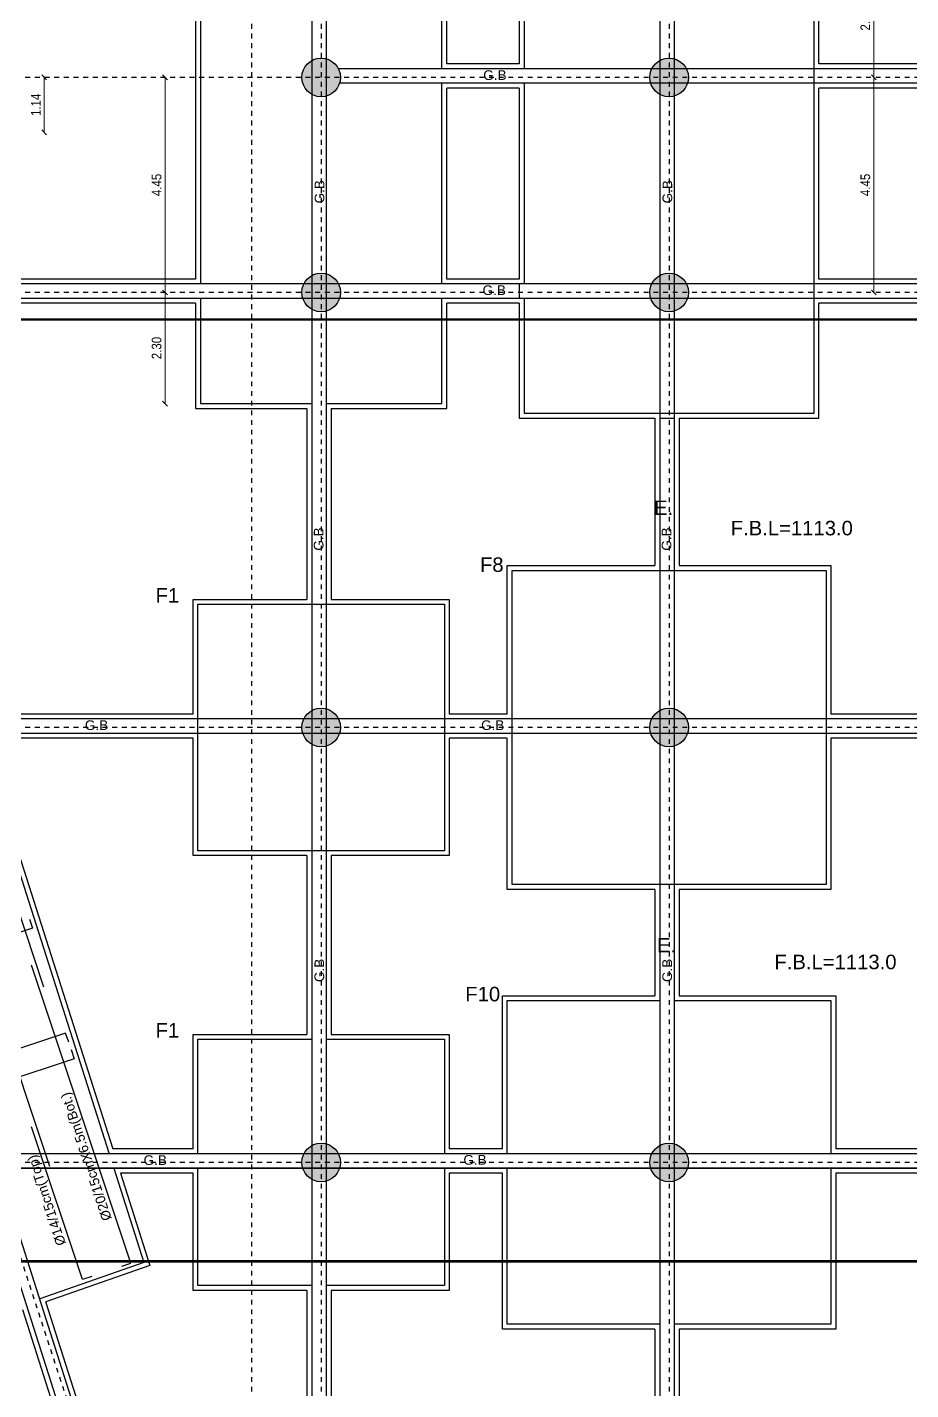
# Model space of a CAD drawing. Header units: metres. Extents: x -55 to 193, y -43 to 92.
# Drawn here: x -22.38 to -4.1, y 16.8 to 44.99 of the extents above; entities that cross this region are included whole.
import ezdxf
from ezdxf.enums import TextEntityAlignment as Align

# ---------------------------------------------------------------- set-up
doc = ezdxf.new("R2010")
doc.units = ezdxf.units.M
doc.header["$MEASUREMENT"] = 0
for name, pattern in [('1080-B01-GX-ZN$0$( Hidden )', [0.375, 0.25, -0.125]), ('CENTER', [50.8, 31.75, -6.35, 6.35, -6.35]), ('F.B COLUMN & AXIS$0$DASHDOT', [25.4, 12.7, -6.35, 0, -6.35])]:
    doc.linetypes.add(name, pattern=pattern)
for name, color, linetype in [('$AUDIT_BAD_LAYER1', 7, 'Continuous'), ('A-AX-AXIS LINE', 9, 'CENTER'), ('A-G-XREF LOCKED', 7, 'Continuous'), ('S-BLINDING LINE', 1, 'Continuous'), ('S-CONCRETE PLANS', 4, 'Continuous'), ('S-S-COLUMN', 60, 'Continuous'), ('S-S-COLUMN HATCH', 250, 'Continuous'), ('S-Steel', 3, 'Continuous'), ('S-TEXT- BEAMS', 7, 'Continuous'), ('S-Text-Col.', 7, 'Continuous')]:
    doc.layers.add(name, color=color, linetype=linetype)
doc.layers.add('1080-B01-GX-ZN$0$ZONES', color=24, linetype='Continuous', true_color=0xad2b00)
doc.layers.add('S-DIMENSIONS', color=134, linetype='Continuous', lineweight=13)
doc.layers.add('S-TEXT-STEEL', color=255, linetype='Continuous', lineweight=15)
doc.styles.add('ARIAL', font='arial.ttf')
doc.styles.add('Site 1-200 (m)', font='arial.ttf', dxfattribs={"width": 0.85, "height": 0.2})
doc.styles.get("Standard").update_dxf_attribs({"font": 'arial.ttf'})
doc.dimstyles.new('FC 1-100 (m)', dxfattribs={"dimtxt": 0.2, "dimasz": 0.1, "dimexe": 0.144, "dimexo": 0.144, "dimgap": 0.072, "dimtad": 1, "dimzin": 1, "dimdsep": 46, "dimtxsty": 'Site 1-200 (m)', "dimblk": 'OBLIQUE', "dimcen": 90, "dimse1": 1, "dimse2": 1, "dimclrd": 256, "dimclrt": 256, "dimadec": 3, "dimazin": 0, "dimtfac": 1, "dimtix": 1, "dimtmove": 2, "dimatfit": 3, "dimfxl": 0.144, "dimtolj": 1, "dimlwd": -1, "dimarcsym": 0})

# ---------------------------------------------------------------- blocks, each defined once
blk = doc.blocks.new('1086-B1-AX-BS2')
at = {"layer": 'A-AX-AXIS LINE', "linetype": 'F.B COLUMN & AXIS$0$DASHDOT', "ltscale": 0.05}
for p, q in [((-38063, 67057, 0), (-12920, -9832, 0)), ((-17743, 67057), (-17743, -9832)), ((-16298, 67057), (-16298, -9832)), ((-9098, 67057), (-9098, -9832)), ((13678, 43949), (-51502, 43949)), ((13678, 39499), (-51502, 39499)), ((13678, 30499), (-51502, 30499)), ((13678, 21499), (-51502, 21499))]:
    blk.add_line(p, q, dxfattribs=at)
blk = doc.blocks.new('1086-B1-X-COBS2')
at = {"layer": 'S-S-COLUMN HATCH'}
h = blk.add_hatch(color=256, dxfattribs=at)
h.dxf.hatch_style = 1
edge = h.paths.add_edge_path()
edge.add_arc((-16.298, 43.949), 0.4, 0, 360)
h = blk.add_hatch(color=256, dxfattribs=at)
h.dxf.hatch_style = 1
edge = h.paths.add_edge_path()
edge.add_arc((-9.098, 43.949), 0.4, 0, 360)
h = blk.add_hatch(color=256, dxfattribs=at)
h.dxf.hatch_style = 1
edge = h.paths.add_edge_path()
edge.add_arc((-16.298, 39.499), 0.4, 0, 360)
h = blk.add_hatch(color=256, dxfattribs=at)
h.dxf.hatch_style = 1
edge = h.paths.add_edge_path()
edge.add_arc((-9.098, 39.499), 0.4, 0, 360)
h = blk.add_hatch(color=256, dxfattribs=at)
h.dxf.hatch_style = 1
edge = h.paths.add_edge_path()
edge.add_arc((-16.298, 30.499), 0.4, 0, 360)
h = blk.add_hatch(color=256, dxfattribs=at)
h.dxf.hatch_style = 1
edge = h.paths.add_edge_path()
edge.add_arc((-9.098, 30.499), 0.4, 0, 360)
h = blk.add_hatch(color=256, dxfattribs=at)
h.dxf.hatch_style = 1
edge = h.paths.add_edge_path()
edge.add_arc((-16.298, 21.499), 0.4, 0, 360)
h = blk.add_hatch(color=256, dxfattribs=at)
h.dxf.hatch_style = 1
edge = h.paths.add_edge_path()
edge.add_arc((-9.098, 21.499), 0.4, 0, 360)
at = {"layer": 'S-S-COLUMN'}
for centre in [(-16.298, 43.949), (-9.098, 43.949), (-16.298, 39.499), (-9.098, 39.499), (-16.298, 30.499), (-9.098, 30.499), (-16.298, 21.499), (-9.098, 21.499)]:
    blk.add_circle(centre, 0.4, dxfattribs=at)
at = {"layer": 'A-G-XREF LOCKED', "xscale": 0.001, "yscale": 0.001, "zscale": 0.001}
blk.add_blockref('1086-B1-AX-BS2', (0, 0), dxfattribs=at)
blk = doc.blocks.new('1086-B1-AX-BS1')
at = {"layer": 'A-AX-AXIS LINE', "linetype": 'F.B COLUMN & AXIS$0$DASHDOT', "ltscale": 0.05}
for p, q in [((-17743, 67057), (-17743, -9832)), ((-16298, 67057), (-16298, -9832)), ((-9098, 67057), (-9098, -9832)), ((29078, 43949), (-51502, 43949)), ((29078, 39499), (-51502, 39499)), ((29078, 30499), (-51502, 30499)), ((29078, 21499), (-51502, 21499))]:
    blk.add_line(p, q, dxfattribs=at)
blk = doc.blocks.new('1086-B1-X-COBS1')
at = {"layer": 'S-S-COLUMN HATCH'}
h = blk.add_hatch(color=256, dxfattribs=at)
h.dxf.hatch_style = 1
edge = h.paths.add_edge_path()
edge.add_arc((-16.298, 43.949), 0.4, 0, 360)
h = blk.add_hatch(color=256, dxfattribs=at)
h.dxf.hatch_style = 1
edge = h.paths.add_edge_path()
edge.add_arc((-9.098, 43.949), 0.4, 0, 360)
h = blk.add_hatch(color=256, dxfattribs=at)
h.dxf.hatch_style = 1
edge = h.paths.add_edge_path()
edge.add_arc((-16.298, 39.499), 0.4, 0, 360)
h = blk.add_hatch(color=256, dxfattribs=at)
h.dxf.hatch_style = 1
edge = h.paths.add_edge_path()
edge.add_arc((-9.098, 39.499), 0.4, 0, 360)
h = blk.add_hatch(color=256, dxfattribs=at)
h.dxf.hatch_style = 1
edge = h.paths.add_edge_path()
edge.add_arc((-16.298, 30.499), 0.4, 0, 360)
h = blk.add_hatch(color=256, dxfattribs=at)
h.dxf.hatch_style = 1
edge = h.paths.add_edge_path()
edge.add_arc((-9.098, 30.499), 0.4, 0, 360)
h = blk.add_hatch(color=256, dxfattribs=at)
h.dxf.hatch_style = 1
edge = h.paths.add_edge_path()
edge.add_arc((-16.298, 21.499), 0.4, 0, 360)
h = blk.add_hatch(color=256, dxfattribs=at)
h.dxf.hatch_style = 1
edge = h.paths.add_edge_path()
edge.add_arc((-16.298, 21.499), 0.4, 0, 360)
h = blk.add_hatch(color=256, dxfattribs=at)
h.dxf.hatch_style = 1
edge = h.paths.add_edge_path()
edge.add_arc((-9.098, 21.499), 0.4, 0, 360)
at = {"layer": 'S-S-COLUMN'}
for centre in [(-16.298, 43.949), (-9.098, 43.949), (-16.298, 39.499), (-9.098, 39.499), (-16.298, 30.499), (-9.098, 30.499), (-16.298, 21.499), (-16.298, 21.499), (-9.098, 21.499)]:
    blk.add_circle(centre, 0.4, dxfattribs=at)
at = {"xscale": 0.001, "yscale": 0.001, "zscale": 0.001}
blk.add_blockref('1086-B1-AX-BS1', (0, 0), dxfattribs=at)
blk = doc.blocks.new('1086-B01-GX-MP')
at = {"layer": '1080-B01-GX-ZN$0$ZONES', "linetype": '1080-B01-GX-ZN$0$( Hidden )', "ltscale": 5, "const_width": 0.05}
for points in [[(25.507, 19.453), (-54.793, 19.453), (-54.793, 72.053), (25.507, 72.053)], [(-47.43, -13.662), (32.87, -13.662), (32.87, 38.938), (-47.43, 38.938)]]:
    blk.add_lwpolyline(points, close=True, dxfattribs=at)
blk = doc.blocks.new('_OBLIQUE')
at = {"color": 0, "linetype": 'ByBlock'}
blk.add_line((-0.5, -0.5), (0.5, 0.5), dxfattribs=at)
blk = doc.blocks.new('*D21')
at = {"layer": 'S-DIMENSIONS', "transparency": 16777216}
blk.add_line((-22.03, 43.949), (-22.03, 42.813), dxfattribs=at)
at = {"layer": 'S-DIMENSIONS', "transparency": 16777216, "xscale": 0.1, "yscale": 0.1, "zscale": 0.1}
for p, rotation in [((-22.03, 43.949), 90), ((-22.03, 42.813), 270)]:
    blk.add_blockref('_OBLIQUE', p, dxfattribs=dict(at, rotation=rotation))
at = {"layer": 'S-DIMENSIONS', "transparency": 16777216, "insert": (-22.202, 43.381), "char_height": 0.2, "attachment_point": 5, "rotation": 90, "style": 'Site 1-200 (m)'}
blk.add_mtext('\\A1;1.14', dxfattribs=at)
blk = doc.blocks.new('*D22')
at = {"layer": 'S-DIMENSIONS', "transparency": 16777216}
blk.add_line((-19.53, 43.949), (-19.53, 39.499), dxfattribs=at)
at = {"layer": 'S-DIMENSIONS', "transparency": 16777216, "xscale": 0.1, "yscale": 0.1, "zscale": 0.1}
for p, rotation in [((-19.53, 43.949), 90), ((-19.53, 39.499), 270)]:
    blk.add_blockref('_OBLIQUE', p, dxfattribs=dict(at, rotation=rotation))
at = {"layer": 'S-DIMENSIONS', "transparency": 16777216, "insert": (-19.704, 41.724), "char_height": 0.2, "attachment_point": 5, "rotation": 90, "style": 'Site 1-200 (m)'}
blk.add_mtext('\\A1;4.45', dxfattribs=at)
blk = doc.blocks.new('*D23')
at = {"layer": 'S-DIMENSIONS', "transparency": 16777216}
blk.add_line((-19.53, 39.499), (-19.53, 37.199), dxfattribs=at)
at = {"layer": 'S-DIMENSIONS', "transparency": 16777216, "xscale": 0.1, "yscale": 0.1, "zscale": 0.1}
for p, rotation in [((-19.53, 39.499), 90), ((-19.53, 37.199), 270)]:
    blk.add_blockref('_OBLIQUE', p, dxfattribs=dict(at, rotation=rotation))
at = {"layer": 'S-DIMENSIONS', "transparency": 16777216, "insert": (-19.704, 38.349), "char_height": 0.2, "attachment_point": 5, "rotation": 90, "style": 'Site 1-200 (m)'}
blk.add_mtext('\\A1;2.30', dxfattribs=at)
blk = doc.blocks.new('*D25')
at = {"layer": 'S-DIMENSIONS', "transparency": 16777216}
blk.add_line((-4.861, 46.349), (-4.861, 43.949), dxfattribs=at)
at = {"layer": 'S-DIMENSIONS', "transparency": 16777216, "xscale": 0.1, "yscale": 0.1, "zscale": 0.1}
for p, rotation in [((-4.861, 46.349), 90), ((-4.861, 43.949), 270)]:
    blk.add_blockref('_OBLIQUE', p, dxfattribs=dict(at, rotation=rotation))
at = {"layer": 'S-DIMENSIONS', "transparency": 16777216, "insert": (-5.035, 45.149), "char_height": 0.2, "attachment_point": 5, "rotation": 90, "style": 'Site 1-200 (m)'}
blk.add_mtext('\\A1;2.40', dxfattribs=at)
blk = doc.blocks.new('*D26')
at = {"layer": 'S-DIMENSIONS', "transparency": 16777216}
blk.add_line((-4.861, 43.949), (-4.861, 39.499), dxfattribs=at)
at = {"layer": 'S-DIMENSIONS', "transparency": 16777216, "xscale": 0.1, "yscale": 0.1, "zscale": 0.1}
for p, rotation in [((-4.861, 43.949), 90), ((-4.861, 39.499), 270)]:
    blk.add_blockref('_OBLIQUE', p, dxfattribs=dict(at, rotation=rotation))
at = {"layer": 'S-DIMENSIONS', "transparency": 16777216, "insert": (-5.035, 41.724), "char_height": 0.2, "attachment_point": 5, "rotation": 90, "style": 'Site 1-200 (m)'}
blk.add_mtext('\\A1;4.45', dxfattribs=at)
blk = doc.blocks.new('*D27')
at = {"layer": 'S-DIMENSIONS', "transparency": 16777216}
blk.add_line((-1.861, 39.499), (-1.861, 41.674), dxfattribs=at)
at = {"layer": 'S-DIMENSIONS', "transparency": 16777216, "xscale": 0.1, "yscale": 0.1, "zscale": 0.1}
for p, rotation in [((-1.861, 41.674), 90), ((-1.861, 39.499), 270)]:
    blk.add_blockref('_OBLIQUE', p, dxfattribs=dict(at, rotation=rotation))
at = {"layer": 'S-DIMENSIONS', "transparency": 16777216, "insert": (-2.035, 40.586), "char_height": 0.2, "attachment_point": 5, "rotation": 90, "style": 'Site 1-200 (m)'}
blk.add_mtext('\\A1;2.18', dxfattribs=at)
blk = doc.blocks.new('*D44')
at = {"layer": 'S-DIMENSIONS', "transparency": 16777216}
blk.add_line((-26.675, 20.371), (-25.761, 17.511), dxfattribs=at)
at = {"layer": 'S-DIMENSIONS', "transparency": 16777216, "xscale": 0.1, "yscale": 0.1, "zscale": 0.1}
for p, rotation in [((-26.675, 20.371), 107.7242175417192), ((-25.761, 17.511), 287.7242175417192)]:
    blk.add_blockref('_OBLIQUE', p, dxfattribs=dict(at, rotation=rotation))
at = {"layer": 'S-DIMENSIONS', "transparency": 16777216, "insert": (-26.052, 18.994), "char_height": 0.2, "attachment_point": 5, "rotation": 287.7242, "style": 'Site 1-200 (m)'}
blk.add_mtext('\\A1;3.00', dxfattribs=at)

msp = doc.modelspace()

# ---------------------------------------------------------------- linework, layer by layer
at = {"layer": 'S-BLINDING LINE'}
for p, q in [((-12.198, 44.227), (-13.698, 44.227)), ((-0.998, 44.227), (-5.998, 44.227)), ((-12.198, 43.727), (-13.698, 43.727)), ((-0.998, 43.727), (-5.998, 43.727)), ((-18.898, 39.777), (-26.363, 39.777)), ((-12.198, 39.777), (-13.698, 39.777)), ((-0.998, 39.777), (-5.998, 39.777)), ((-18.898, 39.277), (-26.204, 39.277)), ((-12.198, 39.277), (-13.698, 39.277)), ((-0.998, 39.277), (-5.998, 39.277)), ((-16.592, 37.099), (-16.592, 33.149)), ((-16.092, 37.099), (-16.092, 33.149)), ((-9.392, 36.899), (-9.392, 33.849)), ((-8.892, 36.899), (-8.892, 33.849)), ((-18.948, 30.777), (-23.487, 30.777)), ((-12.448, 30.777), (-13.648, 30.777)), ((-0.998, 30.777), (-5.748, 30.777)), ((-18.948, 30.277), (-23.327, 30.277)), ((-12.448, 30.277), (-13.648, 30.277)), ((-0.998, 30.277), (-5.748, 30.277)), ((-16.592, 27.849), (-16.592, 24.149)), ((-16.092, 27.849), (-16.092, 24.149)), ((-9.392, 27.149), (-9.392, 24.949)), ((-8.892, 27.149), (-8.892, 24.949)), ((-18.948, 21.777), (-20.61, 21.777)), ((-12.548, 21.777), (-13.648, 21.777)), ((-1.248, 21.777), (-5.648, 21.777)), ((-18.948, 21.277), (-20.451, 21.277)), ((-12.548, 21.277), (-13.648, 21.277)), ((-1.248, 21.277), (-5.648, 21.277)), ((-19.838, 11.849), (-21.999, 18.614)), ((-16.592, 18.849), (-16.592, 11.849)), ((-16.092, 18.849), (-16.092, 11.849)), ((-20.363, 11.849), (-22.472, 18.449)), ((-9.392, 18.049), (-9.392, 11.849)), ((-8.892, 18.049), (-8.892, 11.849))]:
    msp.add_line(p, q, dxfattribs=at)
for points in [[(-9.392, 46.449), (-12.198, 46.449), (-12.198, 44.227)], [(-5.998, 44.227), (-5.998, 46.449), (-8.892, 46.449)], [(-16.592, 46.049), (-18.898, 46.049), (-18.898, 39.777)], [(-13.698, 44.227), (-13.698, 46.049), (-16.092, 46.049)], [(-13.698, 39.777), (-13.698, 43.727)], [(-12.198, 43.727), (-12.198, 39.777)], [(-5.998, 39.777), (-5.998, 43.727)], [(-12.198, 39.677), (-12.198, 39.377)], [(-18.898, 39.277), (-18.898, 37.099), (-16.592, 37.099)], [(-16.092, 37.099), (-13.698, 37.099), (-13.698, 39.277)], [(-12.198, 39.277), (-12.198, 36.899), (-9.392, 36.899)], [(-8.892, 36.899), (-5.998, 36.899), (-5.998, 39.277)], [(-9.292, 36.899), (-8.992, 36.899)], [(-12.448, 30.777), (-12.448, 33.849), (-9.392, 33.849)], [(-8.892, 33.849), (-5.748, 33.849), (-5.748, 30.777)], [(-18.948, 30.777), (-18.948, 33.149), (-16.592, 33.149)], [(-16.092, 33.149), (-13.648, 33.149), (-13.648, 30.777)], [(-23.327, 30.277), (-20.61, 21.777)], [(-16.592, 27.849), (-18.948, 27.849), (-18.948, 30.277)], [(-13.648, 30.277), (-13.648, 27.849), (-16.092, 27.849)], [(-9.392, 27.149), (-12.448, 27.149), (-12.448, 30.277)], [(-5.748, 30.277), (-5.748, 27.149), (-8.892, 27.149)], [(-12.548, 21.777), (-12.548, 24.949), (-9.392, 24.949)], [(-8.892, 24.949), (-5.648, 24.949), (-5.648, 21.777)], [(-18.948, 21.777), (-18.948, 24.149), (-16.592, 24.149)], [(-16.092, 24.149), (-13.648, 24.149), (-13.648, 21.777)], [(-20.451, 21.277), (-19.841, 19.369), (-21.999, 18.614)], [(-16.592, 18.849), (-18.948, 18.849), (-18.948, 21.277)], [(-13.648, 21.277), (-13.648, 18.849), (-16.092, 18.849)], [(-9.392, 18.049), (-12.548, 18.049), (-12.548, 21.277)], [(-5.648, 21.277), (-5.648, 18.049), (-8.892, 18.049)]]:
    msp.add_lwpolyline(points, dxfattribs=at)
at = {"layer": 'S-CONCRETE PLANS'}
for p, q in [((-16.192, 55.556), (-16.192, 9.377)), ((-9.292, 55.556), (-9.292, 4.677)), ((-8.992, 55.556), (-8.992, 4.677)), ((-16.492, 49.543), (-16.492, 9.377)), ((8.802, 44.127), (-15.94, 44.127)), ((8.802, 43.827), (-15.917, 43.827)), ((8.802, 39.677), (-41.939, 39.677)), ((8.802, 39.377), (-41.961, 39.377)), ((-19.27, 9.741), (-28.686, 39.219)), ((-19.529, 9.565), (-28.972, 39.128)), ((8.802, 30.677), (-38.937, 30.677)), ((8.802, 30.377), (-38.939, 30.377)), ((8.802, 21.677), (-35.971, 21.677)), ((-54.793, 21.377), (20.121, 21.377)), ((8.802, 21.377), (-35.971, 21.377))]:
    msp.add_line(p, q, dxfattribs=at)
for points in [[(-12.098, 39.377), (-12.098, 36.999), (-6.098, 36.999), (-6.098, 46.349), (-12.098, 46.349), (-12.098, 44.127)], [(-16.492, 45.949), (-18.798, 45.949), (-18.798, 39.677)], [(-13.798, 44.127), (-13.798, 45.949), (-16.192, 45.949)], [(-13.798, 39.677), (-13.798, 43.827)], [(-12.098, 43.827), (-12.098, 39.677)], [(-18.798, 39.377), (-18.798, 37.199), (-16.492, 37.199)], [(-16.192, 37.199), (-13.798, 37.199), (-13.798, 39.377)], [(-23.464, 30.377), (-20.683, 21.677)], [(-12.448, 21.677), (-12.448, 24.849), (-9.292, 24.849)], [(-8.992, 24.849), (-5.748, 24.849), (-5.748, 21.677)], [(-18.848, 21.677), (-18.848, 24.049), (-16.492, 24.049)], [(-16.192, 24.049), (-13.748, 24.049), (-13.748, 21.677)], [(-20.587, 21.377), (-19.966, 19.431), (-22.124, 18.677)], [(-16.492, 18.949), (-18.848, 18.949), (-18.848, 21.377)], [(-13.748, 21.377), (-13.748, 18.949), (-16.192, 18.949)], [(-9.292, 18.149), (-12.448, 18.149), (-12.448, 21.377)], [(-5.748, 21.377), (-5.748, 18.149), (-8.992, 18.149)]]:
    msp.add_lwpolyline(points, dxfattribs=at)
for points in [[(-12.348, 33.749), (-5.848, 33.749), (-5.848, 27.249), (-12.348, 27.249)], [(-18.848, 33.049), (-13.748, 33.049), (-13.748, 27.949), (-18.848, 27.949)]]:
    msp.add_lwpolyline(points, close=True, dxfattribs=at)
at = {"layer": 'S-Steel'}
for p, q in [((-21.914, 21.415), (-25.196, 31.253)), ((-23.182, 28.542), (-22.043, 25.134))]:
    msp.add_line(p, q, dxfattribs=at)
for points in [[(-22.334, 26.533), (-22.27, 26.343), (-26.648, 24.891), (-26.712, 25.08)], [(-20.426, 19.349), (-20.237, 19.412), (-22.292, 25.579)], [(-21.524, 23.987), (-21.588, 24.176), (-25.964, 22.716), (-25.899, 22.527)], [(-21.472, 23.834), (-21.408, 23.645), (-25.785, 22.192), (-25.85, 22.381)], [(-21.045, 19.142), (-21.235, 19.079), (-22.294, 22.237)]]:
    msp.add_lwpolyline(points, dxfattribs=at)

# ---------------------------------------------------------------- block references
at = {"layer": 'A-G-XREF LOCKED'}
msp.add_blockref('1086-B1-X-COBS2', (0, 0), dxfattribs=at)
at = {"layer": 'S-CONCRETE PLANS'}
for name in ['1086-B01-GX-MP', '1086-B1-X-COBS1']:
    msp.add_blockref(name, (0, 0), dxfattribs=at)

# ---------------------------------------------------------------- texts
at = {"layer": '$AUDIT_BAD_LAYER1'}
for p in [(-9.41, 34.894, 0), (-9.348, 25.844, 0)]:
    msp.add_text('E.', height=0.3, dxfattribs=at).set_placement(p)
at = {"layer": 'S-TEXT- BEAMS', "ltscale": 0.05, "style": 'ARIAL'}
for p in [(-12.943, 43.996), (-12.957, 39.546), (-21.188, 30.546), (-12.988, 30.546), (-19.973, 21.546), (-13.354, 21.552)]:
    msp.add_text('G.B', height=0.2, dxfattribs=at).set_placement(p, align=Align.MIDDLE_LEFT)
for p in [(-16.333, 41.342, 0), (-9.133, 41.342, 0), (-16.351, 34.157), (-9.151, 34.157), (-16.337, 25.232), (-9.137, 25.232)]:
    msp.add_text('G.B', height=0.2, rotation=90, dxfattribs=at).set_placement(p, align=Align.MIDDLE_LEFT)
at = {"layer": 'S-Text-Col.', "ltscale": 0.05, "style": 'ARIAL'}
for s, p in [('F.B.L=1113.0', (-7.822, 34.624)), ('F8', (-13.012, 33.868)), ('F1', (-19.726, 33.232)), ('F.B.L=1113.0', (-6.918, 25.647)), ('F10', (-13.316, 24.982)), ('F1', (-19.726, 24.232))]:
    msp.add_text(s, height=0.3, dxfattribs=at).set_placement(p, align=Align.MIDDLE_LEFT)
at = {"layer": 'S-TEXT-STEEL', "ltscale": 0.05, "style": 'ARIAL'}
for s, p in [('%%C20/15cmX6.5m(Bot.)', (-21.07, 21.65)), ('%%C14/15cm(Top)', (-21.889, 20.745))]:
    msp.add_text(s, height=0.2, rotation=108.4472, dxfattribs=at).set_placement(p, align=Align.CENTER)

# ---------------------------------------------------------------- dimensions: what is measured, and where the dimension line sits
at = {"layer": 'S-DIMENSIONS'}
for base, p1, p2, angle, picture, middle in [((-4.861, 43.949), (-9.098, 46.349), (-9.098, 43.949), 90, '*D25', (-5.035, 45.149)), ((-22.03, 42.813), (-16.298, 43.949), (-18.798, 42.813), 90, '*D21', (-22.202, 43.381)), ((-19.53, 39.499), (-16.298, 43.949), (-16.298, 39.499), 90, '*D22', (-19.704, 41.724)), ((-4.861, 39.499), (-9.098, 43.949), (-9.098, 39.499), 90, '*D26', (-5.035, 41.724)), ((-1.860898355, 41.673809792), (-9.09822716, 39.498809792), (-6.09822716, 41.673809792), 90, '*D27', (-2.035012952, 40.586309792)), ((-19.53, 37.199), (-16.298, 39.499), (-16.298, 37.199), 90, '*D23', (-19.704, 38.349)), ((-25.761, 17.511), (-23.145, 21.499), (-22.232, 18.639), 107.7242, '*D44', (-26.052, 18.994))]:
    dim = msp.add_linear_dim(base=base, p1=p1, p2=p2, angle=angle, dimstyle='FC 1-100 (m)', dxfattribs=at)
    dim.commit()
    dim.dimension.update_dxf_attribs({"geometry": picture, "text_midpoint": middle})

doc.saveas('drawing.dxf')
